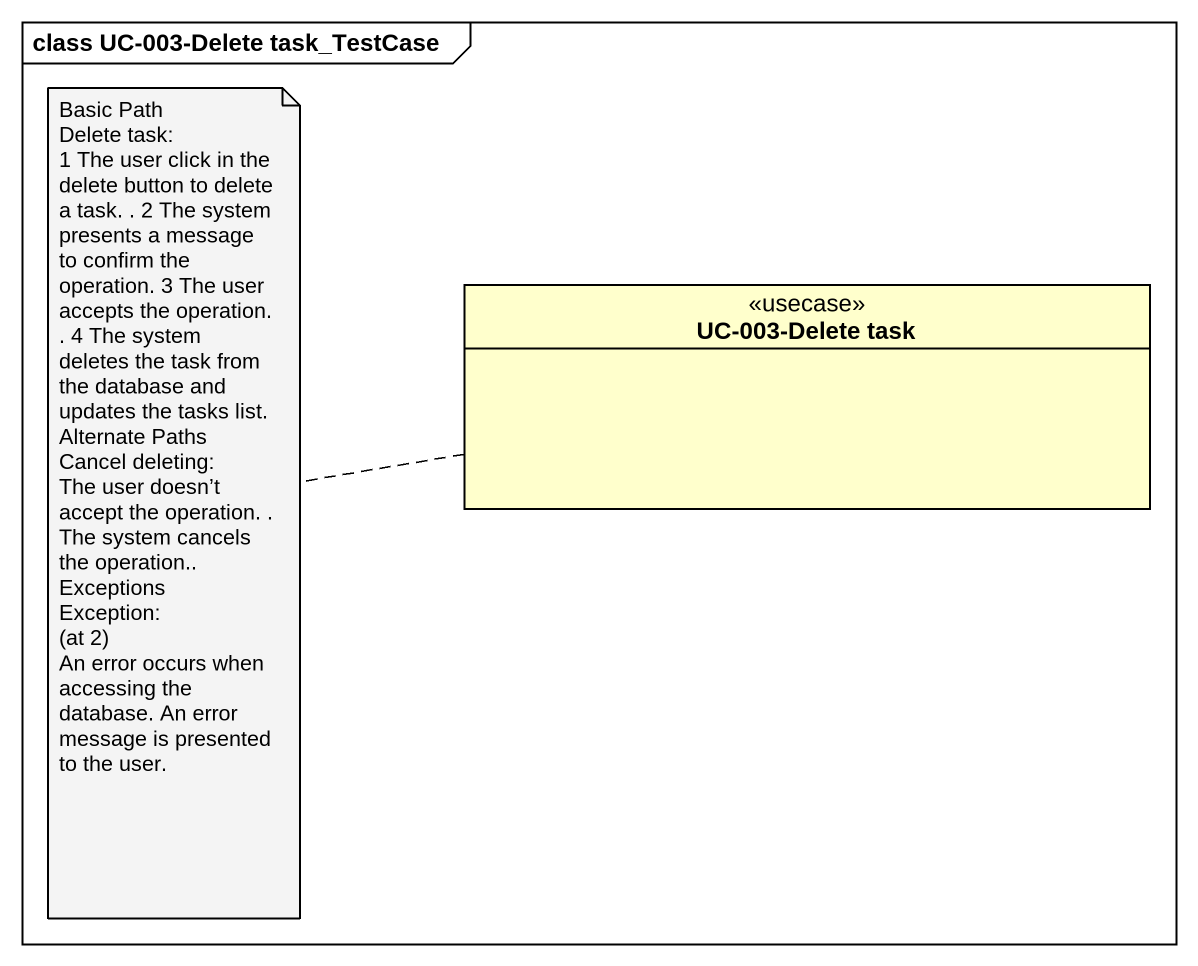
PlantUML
@startuml
mainframe class UC-003-Delete task_TestCase
hide circle
hide empty members
class "UC-003-Delete task" as UC_003_Delete_task <<usecase>>
note left of UC_003_Delete_task
  Basic Path
  Delete task:
  1 The user click in the delete button to delete a task. . 2 The system presents a message to confirm the operation. 3 The user accepts the operation. . 4 The system deletes the task from the database and updates the tasks list.
  Alternate Paths
  Cancel deleting:
  The user doesn’t accept the operation. . The system cancels the operation..
  Exceptions
  Exception:
  (at 2)
  An error occurs when accessing the database. An error message is presented to the user.
end note
@enduml
